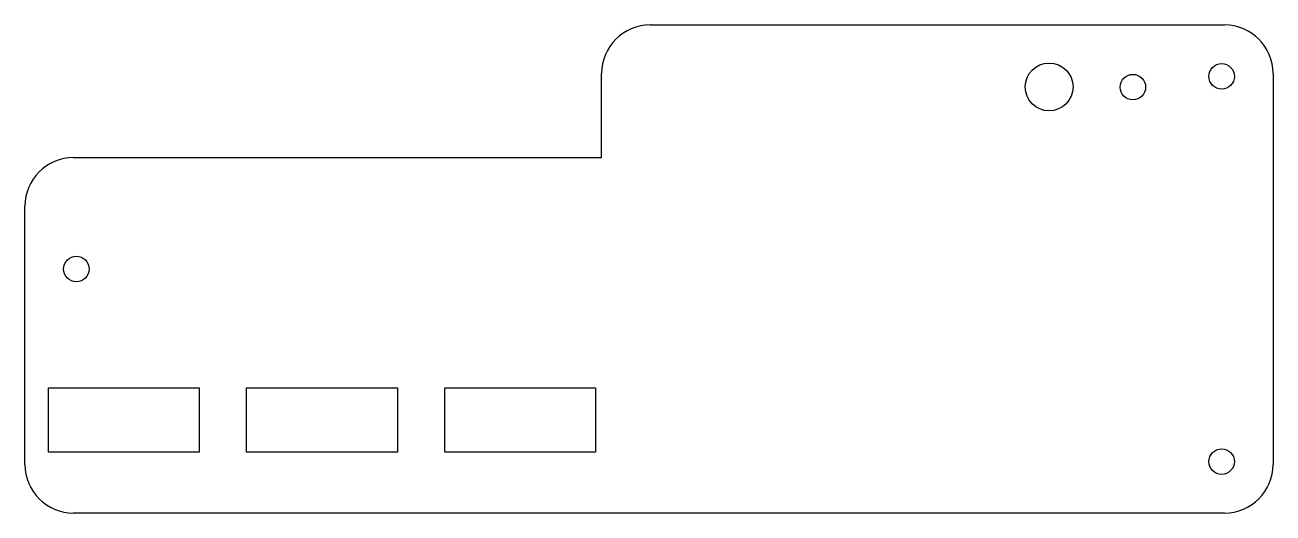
# Model space of a CAD drawing. Header units: inches. Extents: x 0.29 to 6.45, y 2.21 to 4.62.
import ezdxf

# ---------------------------------------------------------------- set-up
doc = ezdxf.new("R2010")
doc.units = ezdxf.units.IN
doc.header["$MEASUREMENT"] = 0
doc.layers.get('0').update_dxf_attribs({"true_color": 0xffffff})
for name, color, linetype, true_color in [('Acrylic Mounting Holes', 7, 'Continuous', 0xffffff), ('Acrylic Top (Alternate)', 1, 'Continuous', 0xff0000), ('Acrylic Top (Cutouts)', 7, 'Continuous', 0xffffff)]:
    doc.layers.add(name, color=color, linetype=linetype, true_color=true_color)

msp = doc.modelspace()

# ---------------------------------------------------------------- linework, layer by layer
for centre in [(6.195, 4.368), (6.195, 2.468)]:
    msp.add_circle(centre, 0.063)
at = {"layer": 'Acrylic Mounting Holes'}
for centre in [(6.195, 4.368), (0.545, 3.418), (6.195, 2.468)]:
    msp.add_circle(centre, 0.063, dxfattribs=at)
at = {"layer": 'Acrylic Top (Alternate)'}
for p, q in [((3.3759, 4.6217), (6.2092, 4.6217)), ((3.1363, 3.9675), (3.1363, 4.3822)), ((6.4487, 4.3822), (6.4487, 2.4538)), ((0.5308, 3.9675), (3.1363, 3.9675)), ((0.2913, 2.4538), (0.2913, 3.728)), ((6.2092, 2.2143), (0.5308, 2.2143))]:
    msp.add_line(p, q, dxfattribs=at)
for centre, start, end in [((3.3759, 4.3822), 90, 180), ((6.2092, 4.3822), 0, 90), ((0.5308, 3.728), 90, 180), ((0.5308, 2.4538), 180, 270), ((6.2092, 2.4538), 270, 360)]:
    msp.add_arc(centre, 0.2395, start, end, dxfattribs=at)
at = {"layer": 'Acrylic Top (Cutouts)'}
for p, q in [((0.4076, 2.832), (1.1514, 2.832)), ((0.4076, 2.515), (0.4076, 2.832)), ((1.1514, 2.832), (1.1514, 2.515)), ((1.3846, 2.832), (2.1284, 2.832)), ((1.3846, 2.515), (1.3846, 2.832)), ((2.1284, 2.832), (2.1284, 2.515)), ((2.3626, 2.832), (3.1064, 2.832)), ((2.3626, 2.515), (2.3626, 2.832)), ((3.1064, 2.832), (3.1064, 2.515)), ((1.1514, 2.515), (0.4076, 2.515)), ((2.1284, 2.515), (1.3846, 2.515)), ((3.1064, 2.515), (2.3626, 2.515))]:
    msp.add_line(p, q, dxfattribs=at)
for centre, radius in [((5.344, 4.316), 0.118), ((5.7571, 4.315), 0.063)]:
    msp.add_circle(centre, radius, dxfattribs=at)

doc.saveas('drawing.dxf')
